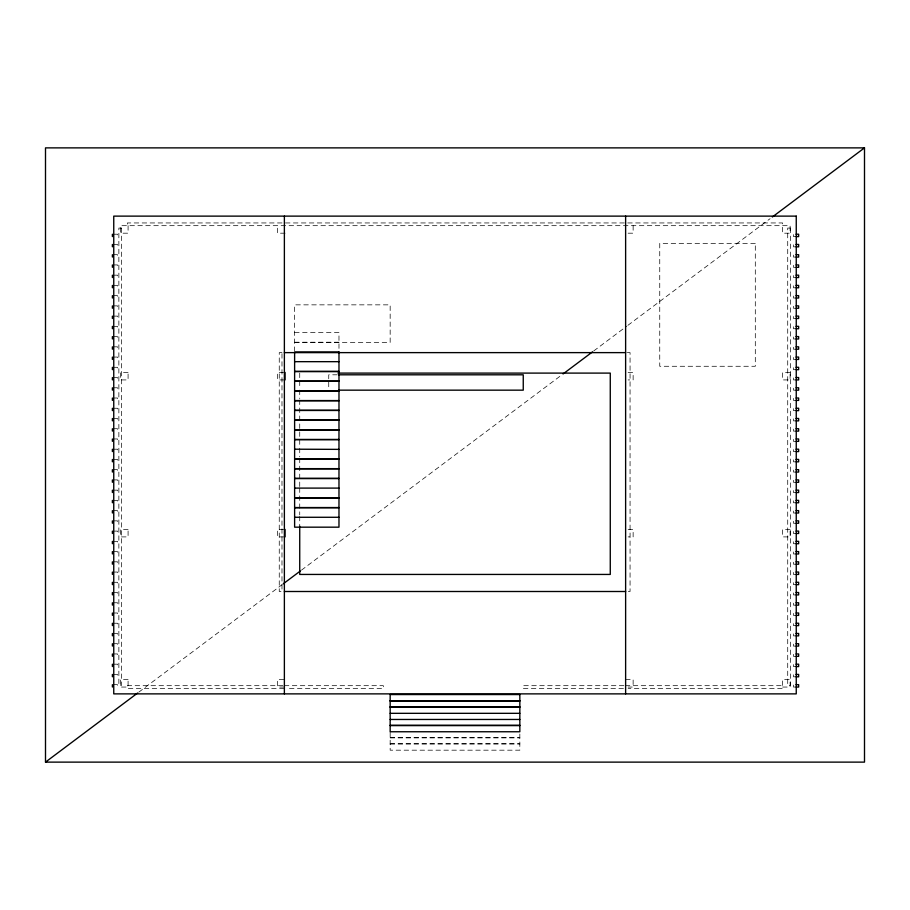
<?xml version="1.0" encoding="UTF-8"?>
<svg xmlns="http://www.w3.org/2000/svg" width="910" height="910" viewBox="0 0 910 910"><rect width="100%" height="100%" fill="white"/><g stroke="black" fill="none" stroke-linecap="round" stroke-linejoin="round"><path stroke-width="0.68" stroke-dasharray="4.55 3.41" d="M138.775 692.169L282.1 584.675M301.438 570.172L561.925 374.806M593.775 350.919L626.762 326.178M627.9 325.325L770.087 218.684M285.058 233.188L277.55 233.188L277.55 225.68M628.128 233.188L633.133 233.188L633.133 225.68M113.659 234.211L117.504 234.211L117.504 236.6M796.079 236.6L793.52 236.6L793.52 234.211M113.659 244.449L117.504 244.449L117.504 246.837M796.079 246.837L793.52 246.837L793.52 244.449M113.659 254.686L117.504 254.686L117.504 257.075M796.079 257.075L793.52 257.075L793.52 254.686M113.659 264.924L117.504 264.924L117.504 267.312M796.079 267.312L793.52 267.312L793.52 264.924M113.659 275.161L117.504 275.161L117.504 277.55M796.079 277.55L793.52 277.55L793.52 275.161M113.659 285.399L117.504 285.399L117.504 287.787M796.079 287.787L793.52 287.787L793.52 285.399M113.659 295.636L117.504 295.636L117.504 298.025M796.079 298.025L793.52 298.025L793.52 295.636M113.659 305.874L117.504 305.874L117.504 308.262M796.079 308.262L793.52 308.262L793.52 305.874M113.659 316.111L117.504 316.111L117.504 318.5M796.079 318.5L793.52 318.5L793.52 316.111M113.659 326.349L117.504 326.349L117.504 328.738M796.079 328.738L793.52 328.738L793.52 326.349M294.613 332.491L338.975 332.491L338.975 350.703M113.659 336.586L117.504 336.586L117.504 338.975M796.079 338.975L793.52 338.975L793.52 336.586M294.613 342.217L338.975 342.217M294.613 342.387L390.162 342.387L390.162 304.85L294.613 304.85L294.613 350.703M113.659 346.824L117.504 346.824L117.504 349.212M796.079 349.212L793.52 349.212L793.52 346.824M627.331 352.625L630.061 352.625L630.061 591.5L627.331 591.5M113.659 357.061L117.504 357.061L117.504 359.45M796.079 359.45L793.52 359.45L793.52 357.061M113.659 367.299L117.504 367.299L117.504 369.688M796.079 369.688L793.52 369.688L793.52 367.299M283.806 372.417L277.55 372.417L277.55 379.925L285.058 379.925M628.128 372.417L633.133 372.417L633.133 379.925L628.128 379.925M337.257 374.806L328.738 374.806L328.738 388.763M113.659 377.536L117.504 377.536L117.504 379.925M796.079 379.925L793.52 379.925L793.52 377.536M113.659 387.774L117.504 387.774L117.504 390.162M796.079 390.162L793.52 390.162L793.52 387.774M113.659 398.011L117.504 398.011L117.504 400.4M796.079 400.4L793.52 400.4L793.52 398.011M113.659 408.249L117.504 408.249L117.504 410.637M796.079 410.637L793.52 410.637L793.52 408.249M113.659 418.486L117.504 418.486L117.504 420.875M796.079 420.875L793.52 420.875L793.52 418.486M113.659 428.724L117.504 428.724L117.504 431.113M796.079 431.113L793.52 431.113L793.52 428.724M113.659 438.961L117.504 438.961L117.504 441.35M796.079 441.35L793.52 441.35L793.52 438.961M113.659 449.199L117.504 449.199L117.504 451.587M796.079 451.587L793.52 451.587L793.52 449.199M113.659 459.436L117.504 459.436L117.504 461.825M796.079 461.825L793.52 461.825L793.52 459.436M113.659 469.674L117.504 469.674L117.504 472.062M796.079 472.062L793.52 472.062L793.52 469.674M113.659 479.911L117.504 479.911L117.504 482.3M796.079 482.3L793.52 482.3L793.52 479.911M113.659 490.149L117.504 490.149L117.504 492.537M796.079 492.537L793.52 492.537L793.52 490.149M113.659 500.386L117.504 500.386L117.504 502.775M796.079 502.775L793.52 502.775L793.52 500.386M113.659 510.624L117.504 510.624L117.504 513.012M796.079 513.012L793.52 513.012L793.52 510.624M113.659 520.861L117.504 520.861L117.504 523.25M796.079 523.25L793.52 523.25L793.52 520.861M283.806 529.392L277.55 529.392L277.55 536.9L285.058 536.9M628.128 529.392L633.133 529.392L633.133 536.9L628.128 536.9M113.659 531.099L117.504 531.099L117.504 533.487M796.079 533.487L793.52 533.487L793.52 531.099M113.659 541.336L117.504 541.336L117.504 543.725M796.079 543.725L793.52 543.725L793.52 541.336M113.659 551.574L117.504 551.574L117.504 553.962M796.079 553.962L793.52 553.962L793.52 551.574M113.659 561.811L117.504 561.811L117.504 564.2M796.079 564.2L793.52 564.2L793.52 561.811M113.659 572.049L117.504 572.049L117.504 574.438M796.079 574.438L793.52 574.438L793.52 572.049M113.659 582.286L117.504 582.286L117.504 584.675M796.079 584.675L793.52 584.675L793.52 582.286M113.659 592.524L117.504 592.524L117.504 594.913M796.079 594.913L793.52 594.913L793.52 592.524M113.659 602.761L117.504 602.761L117.504 605.15M796.079 605.15L793.52 605.15L793.52 602.761M113.659 612.999L117.504 612.999L117.504 615.387M796.079 615.387L793.52 615.387L793.52 612.999M113.659 623.236L117.504 623.236L117.504 625.625M796.079 625.625L793.52 625.625L793.52 623.236M113.659 633.474L117.504 633.474L117.504 635.862M796.079 635.862L793.52 635.862L793.52 633.474M113.659 643.711L117.504 643.711L117.504 646.1M796.079 646.1L793.52 646.1L793.52 643.711M113.659 653.949L117.504 653.949L117.504 656.337M796.079 656.337L793.52 656.337L793.52 653.949M113.659 664.186L117.504 664.186L117.504 666.575M796.079 666.575L793.52 666.575L793.52 664.186M113.659 674.424L117.504 674.424L117.504 676.812M796.079 676.812L793.52 676.812L793.52 674.424M283.806 679.542L277.55 679.542L277.55 687.05L285.058 687.05M625.625 679.542L633.133 679.542L633.133 687.05L628.128 687.05M113.659 684.661L117.504 684.661L117.504 687.05M282.942 685.685L127.4 685.685L127.4 688.415L285.774 688.415M284.352 685.685L383.337 685.685L383.337 688.415L287.185 688.415M623.873 685.685L523.25 685.685L523.25 688.415L626.706 688.415M625.284 685.685L782.6 685.685M782.6 687.05L790.107 687.05L790.107 679.542L782.6 679.542L782.6 688.415L628.128 688.415M796.079 687.05L793.52 687.05L793.52 684.661M390.162 737.555L519.837 737.555M390.162 737.896L519.837 737.896M390.162 743.697L519.837 743.697M390.162 744.039L519.837 744.039M519.837 734.006L519.837 750.181L390.162 750.181L390.162 731.413M299.731 373.1L299.731 388.695M299.731 390.117L299.731 398.625M299.731 400.036L299.731 446.833M299.731 448.243L299.731 456.752M299.731 458.174L299.731 486.531M299.731 487.942L299.731 514.889M299.731 516.3L299.731 526.23M128.082 225.68L128.082 233.188L120.575 233.188L120.575 225.68L790.107 225.68L790.107 233.188L782.6 233.188L782.6 222.95L127.4 222.95L127.4 225.68M121.599 228.069L118.869 228.069L118.869 685.344L121.599 685.344L121.599 228.069M790.449 228.069L787.719 228.069L787.719 685.344L790.449 685.344L790.449 228.069M755.3 243.425L659.75 243.425L659.75 366.275L755.3 366.275L755.3 243.425M281.986 352.625L279.256 352.625L279.256 591.5L281.986 591.5L281.986 352.625M128.082 372.417L120.575 372.417L120.575 379.925L128.082 379.925L128.082 372.417M790.107 372.417L782.6 372.417L782.6 379.925L790.107 379.925L790.107 372.417M128.082 529.392L120.575 529.392L120.575 536.9L128.082 536.9L128.082 529.392M790.107 529.392L782.6 529.392L782.6 536.9L790.107 536.9L790.107 529.392M128.082 679.542L120.575 679.542L120.575 687.05L128.082 687.05L128.082 679.542"/><path stroke-width="1.36" d="M45.5 762.125L864.5 762.125L864.5 147.875L45.5 147.875L45.5 762.125L137.637 693.022M283.238 583.822L300.3 571.025M563.062 373.953L592.637 351.772M772.362 216.978L864.5 147.875M796.079 234.211L798.639 234.211L798.639 236.6L796.079 236.6M796.079 244.449L798.639 244.449L798.639 246.837L796.079 246.837M796.079 254.686L798.639 254.686L798.639 257.075L796.079 257.075M796.079 264.924L798.639 264.924L798.639 267.312L796.079 267.312M796.079 275.161L798.639 275.161L798.639 277.55L796.079 277.55M796.079 285.399L798.639 285.399L798.639 287.787L796.079 287.787M796.079 295.636L798.639 295.636L798.639 298.025L796.079 298.025M796.079 305.874L798.639 305.874L798.639 308.262L796.079 308.262M796.079 316.111L798.639 316.111L798.639 318.5L796.079 318.5M796.079 326.349L798.639 326.349L798.639 328.738L796.079 328.738M796.079 336.586L798.639 336.586L798.639 338.975L796.079 338.975M796.079 346.824L798.639 346.824L798.639 349.212L796.079 349.212M284.375 352.625L625.625 352.625M796.079 357.061L798.639 357.061L798.639 359.45L796.079 359.45M294.613 361.668L338.975 361.668M796.079 367.299L798.639 367.299L798.639 369.688L796.079 369.688M294.613 371.394L338.975 371.394M294.613 371.564L338.975 371.564M338.019 373.1L610.269 373.1L610.269 574.438L299.731 574.438L299.731 526.23M338.679 374.806L523.25 374.806L523.25 390.162L338.679 390.162M796.079 377.536L798.639 377.536L798.639 379.925L796.079 379.925M294.613 381.119L338.975 381.119M294.613 381.29L338.975 381.29M796.079 387.774L798.639 387.774L798.639 390.162L796.079 390.162M294.613 390.845L338.975 390.845M294.613 391.016L338.975 391.016M796.079 398.011L798.639 398.011L798.639 400.4L796.079 400.4M294.613 400.571L338.975 400.571M294.613 400.741L338.975 400.741M796.079 408.249L798.639 408.249L798.639 410.637L796.079 410.637M294.613 410.296L338.975 410.296M294.613 410.467L338.975 410.467M796.079 418.486L798.639 418.486L798.639 420.875L796.079 420.875M294.613 420.022L338.975 420.022M294.613 420.192L338.975 420.192M796.079 428.724L798.639 428.724L798.639 431.113L796.079 431.113M294.613 429.748L338.975 429.748M294.613 429.918L338.975 429.918M796.079 438.961L798.639 438.961L798.639 441.35L796.079 441.35M294.613 439.473L338.975 439.473M294.613 439.644L338.975 439.644M294.613 449.199L338.975 449.369M796.079 449.199L798.639 449.199L798.639 451.587L796.079 451.587M294.613 458.924L338.975 458.924M294.613 459.095L338.975 459.095M796.079 459.436L798.639 459.436L798.639 461.825L796.079 461.825M294.613 468.65L338.975 468.65M294.613 468.821L338.975 468.821M796.079 469.674L798.639 469.674L798.639 472.062L796.079 472.062M294.613 478.376L338.975 478.376M294.613 478.546L338.975 478.546M796.079 479.911L798.639 479.911L798.639 482.3L796.079 482.3M294.613 488.101L338.975 488.101M796.079 490.149L798.639 490.149L798.639 492.537L796.079 492.537M294.613 497.827L338.975 497.827M294.613 497.998L338.975 497.998M796.079 500.386L798.639 500.386L798.639 502.775L796.079 502.775M294.613 507.552L338.975 507.552M294.613 507.723L338.975 507.723M796.079 510.624L798.639 510.624L798.639 513.012L796.079 513.012M294.613 517.278L338.975 517.278M796.079 520.861L798.639 520.861L798.639 523.25L796.079 523.25M796.079 531.099L798.639 531.099L798.639 533.487L796.079 533.487M796.079 541.336L798.639 541.336L798.639 543.725L796.079 543.725M796.079 551.574L798.639 551.574L798.639 553.962L796.079 553.962M796.079 561.811L798.639 561.811L798.639 564.2L796.079 564.2M796.079 572.049L798.639 572.049L798.639 574.438L796.079 574.438M796.079 582.286L798.639 582.286L798.639 584.675L796.079 584.675M284.375 591.5L625.625 591.5M796.079 592.524L798.639 592.524L798.639 594.913L796.079 594.913M796.079 602.761L798.639 602.761L798.639 605.15L796.079 605.15M796.079 612.999L798.639 612.999L798.639 615.387L796.079 615.387M796.079 623.236L798.639 623.236L798.639 625.625L796.079 625.625M796.079 633.474L798.639 633.474L798.639 635.862L796.079 635.862M796.079 643.711L798.639 643.711L798.639 646.1L796.079 646.1M796.079 653.949L798.639 653.949L798.639 656.337L796.079 656.337M796.079 664.186L798.639 664.186L798.639 666.575L796.079 666.575M796.079 674.424L798.639 674.424L798.639 676.812L796.079 676.812M796.079 684.661L798.639 684.661L798.639 687.05L796.079 687.05M390.162 700.7L519.837 700.7M390.162 701.041L519.837 701.041M390.162 706.842L519.837 706.842M390.162 707.184L519.837 707.184M390.162 713.326L519.837 713.326M390.162 719.469L519.837 719.469M390.162 725.27L519.837 725.27M390.162 725.611L519.837 725.611M625.625 216.125L625.625 693.875M285.058 372.417L285.058 379.925M285.058 529.392L285.058 536.9M284.375 216.125L284.375 693.875M112.385 234.211L112.385 236.6M112.385 244.449L112.385 246.837M112.385 254.686L112.385 257.075M112.385 264.924L112.385 267.312M112.385 275.161L112.385 277.55M112.385 285.399L112.385 287.787M112.385 295.636L112.385 298.025M112.385 305.874L112.385 308.262M112.385 316.111L112.385 318.5M112.385 326.349L112.385 328.738M112.385 336.586L112.385 338.975M112.385 346.824L112.385 349.212M112.385 357.061L112.385 359.45M112.385 367.299L112.385 369.688M112.385 377.536L112.385 379.925M112.385 387.774L112.385 390.162M112.385 398.011L112.385 400.4M112.385 408.249L112.385 410.637M112.385 418.486L112.385 420.875M112.385 428.724L112.385 431.113M112.385 438.961L112.385 441.35M112.385 449.199L112.385 451.587M112.385 459.436L112.385 461.825M112.385 469.674L112.385 472.062M112.385 479.911L112.385 482.3M112.385 490.149L112.385 492.537M112.385 500.386L112.385 502.775M112.385 510.624L112.385 513.012M112.385 520.861L112.385 523.25M112.385 531.099L112.385 533.487M112.385 541.336L112.385 543.725M112.385 551.574L112.385 553.962M112.385 561.811L112.385 564.2M112.385 572.049L112.385 574.438M112.385 582.286L112.385 584.675M112.385 592.524L112.385 594.913M112.385 602.761L112.385 605.15M112.385 612.999L112.385 615.387M112.385 623.236L112.385 625.625M112.385 633.474L112.385 635.862M112.385 643.711L112.385 646.1M112.385 653.949L112.385 656.337M112.385 664.186L112.385 666.575M112.385 674.424L112.385 676.812M112.385 684.661L112.385 687.05M796.25 216.125L113.75 216.125L113.75 693.875L796.25 693.875L796.25 216.125M338.975 351.942L294.613 351.942L294.613 527.174L338.975 527.174L338.975 351.942M519.837 694.558L390.162 694.558L390.162 731.754L519.837 731.754L519.837 694.558"/></g></svg>
